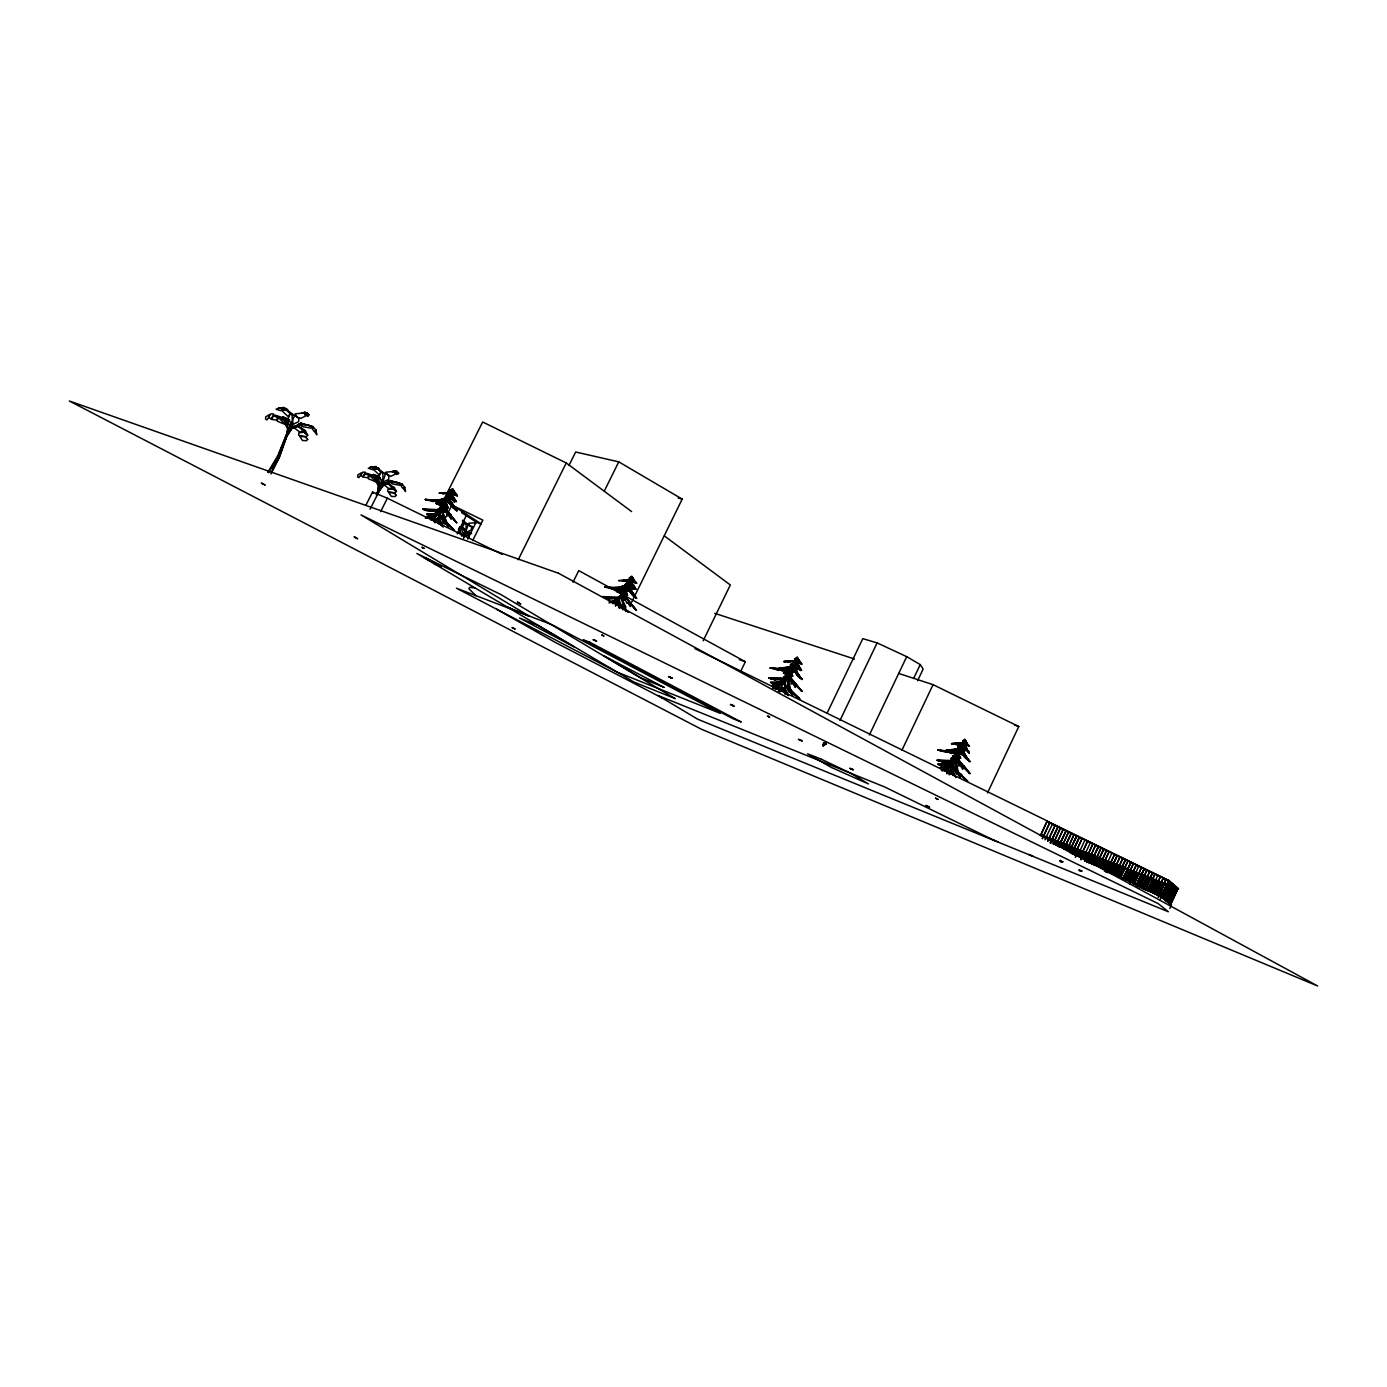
<?xml version="1.0" encoding="UTF-8"?>
<svg xmlns="http://www.w3.org/2000/svg" width="1387" height="1387" viewBox="0 0 1387 1387"><rect width="100%" height="100%" fill="white"/><g stroke="black" fill="none" stroke-linecap="round" stroke-linejoin="round"><path stroke-width="1.5" d="M778.263 691.263L780.864 689.322L781.332 691.211L781.349 689.634L779.702 689.547M444.117 501.383L444.135 500.464M823.635 745.322C824.346 740.831 821.988 746.899 826.045 744.108M795.392 685.126L795.306 687.415L792.514 682.941L791.786 684.051L788.735 675.452L801.963 691.419L795.392 685.126L788.735 675.452L801.963 691.419L794.318 682.196M781.817 687.657L781.904 685.455L785.163 682.681L785.025 689.183L783.932 687.519L782.667 690.05L781.817 687.657L772.906 688.073L785.163 682.681L778.298 683.514L779.927 683.548L775.888 684.935L778.662 684.953L772.906 688.073L781.904 685.455M448.001 502.025L456.912 510.832L448.417 500.776M824.017 743.328L823.289 745.686L824.745 744.542M449.579 493.893L449.648 492.662M634.362 582.627L631.38 576.403M629.178 588.123L630.253 589.683L627.513 584.1L627.427 588.452L623.231 588.539L626.144 587.169L623.63 587.256L626.612 585.435L624.063 585.713L627.513 584.1L626.144 587.169L623.231 588.539L627.167 590.845L628.068 589.51L629.005 591.035L627.513 584.673M952.141 763.266L950.511 766.144L953.008 763.006L943.975 764.601L949.627 763.561L947.477 764.064C961.434 760.96 941.184 767.306 937.924 764.254L942.588 766.075L946.315 765.641L946.003 766.526L947.962 764.566M292.449 424.647L292.865 419.377L294.842 415.233L298.899 418.458L298.69 421.683L292.449 424.647L287.785 433.992L292.033 427.265L297.841 425.306L298.17 426.711L305.677 430.993L299.193 426.693M958.746 761.307L960.029 762.781L956.163 757.493L957.689 761.654L954.013 760.7L955.972 758.81L953.649 759.226L955.678 757.493L956.371 760.44L953.84 761.238L959.7 764.081L956.354 758.048M448.816 498.488L449.128 500.932L449.475 499.476M823.67 743.657L823.739 742.669L823.289 745.686L825.386 743.467A7.698 2.133 -29 0 1 825.872 743.155A7.646 2.098 -29 0 1 825.508 743.501L823.289 745.686L823.791 743.033M959.232 748.234L958.209 750.003L954.204 751.529L945.934 750.384L960.307 748.287M794.474 664.338L794.682 662.119L790.313 664.512L792.012 664.321L790.954 665.691L794.474 664.338L797.612 669.73L794.682 662.119L797.976 666.141L797.005 665.171L798.218 667.494L796.623 665.864L797.612 669.73L792.41 665.049L789.81 666.904L792.254 666.575L789.688 668.603L792.15 668.482L792.879 665.101L795.947 670.857L792.948 665.725M621.237 595.942L621.151 596.965L619.434 596.445L623.231 594.069L619.434 596.445L624.479 595.058L625.641 590.29L623.595 591.382L625.242 590.914M798.062 660.905L798.704 662.102L797.144 657.698L796.866 661.443L794.058 662.084L796.467 658.912L794.716 659.068L797.144 657.698L794.058 662.084L796.589 663.523L797.248 662.24L797.802 663.437L797.109 658.201M960.359 761.948L956.527 757.597L962.023 764.289L962.734 769.369L960.064 764.948L959.215 766.005L956.527 757.597L969.929 773.617L963.913 765.607M823.757 743.38L823.289 745.686L824.918 743.969M620.18 593.393L620.318 592.353M618.845 607.818L619.608 601.611L612.534 602.339L614.164 602.374M799.415 663.506L799.553 662.397M451.035 503.62L451.226 502.111M947.356 765.884L940.091 767.67L947.702 768.329M962.89 751.546L964.052 753.158L960.636 747.246L961.78 752.205L958.954 752.95L960.567 750.939L958.174 751.095L960.307 748.859L957.966 749.24L960.168 747.194L960.567 750.939L957.949 751.719L962.266 754.944L962.509 753.28L963.566 754.875L960.792 747.905L950.771 750.991L945.934 750.384L954.325 750.211L959.804 748.096M615.481 606.223L615.776 604.108L619.608 601.611L612.499 603.588M825.178 742.704A7.698 6.554 6.1 0 1 824.953 743.155L823.289 745.686L823.566 744.108M952.696 765.728L952.193 768.987L955.227 766.109L954.499 760.631L952.193 764.168M953.823 759.643L954.065 758.152M519.345 603.224L520.766 604.021L517.368 602.253M444.915 510.607L446.042 508.769L446.857 510.173L447.412 506.775L446.025 503.446M823.514 744.888L824.814 743.519M628.12 587.256L628.328 586.007M278.041 417.21L277.313 421.249L285.566 424.578L283.607 417.955L275.094 415.094L270.916 418.822L268.939 417.591L269.529 414.505L265.68 416.88L265.61 419.273L267.05 419.897L270.933 413.794L273.672 413.985L271.349 419.342L276.29 420.105L278.041 417.21L285.237 420.556L286.294 426.242L288.167 428.67C282.029 454.242 291.998 421.059 284.664 419.724L285.237 420.556L273.794 415.701L278.041 417.21L285.566 424.578M966.878 745.495L967.086 744.438M785.666 677.549L785.857 676.579M825.802 742.964A7.594 3.294 -31.7 0 0 825.317 743.293L823.289 745.686L824.069 743.224M964.711 743.397L965.699 745.166L969.392 746.206L965.248 742.999L964.78 739.323L967.138 743.935L964.78 739.323L962.561 741.906L964.849 739.808L964.988 743.761L962.63 744.628L962.283 743.345L964.208 742.86L962.526 742.86L964.364 741.143L962.682 741.317L964.849 739.826L962.63 744.628L964.936 745.963L965.387 744.576L965.976 745.79L964.867 740.346L963.601 740.537M445.002 510.139L446.129 511.543L443.407 506.81L441.551 508.752L438.067 509.133L444.551 512.254L445.002 510.139L443.337 507.243M784.331 681.138L783.014 683.202L778.714 684.658L778.905 683.704L775.333 684.224L770.6 682.352L785.406 681.329M445.019 500.828L443.407 501.782L443.892 499.528M630.339 591.035L630.652 589.579M369.237 475.1L368.405 478.775L376.224 481.965L374.663 475.949L366.619 473.21L362.475 476.556L360.707 475.446L361.522 472.724L357.881 474.909L357.655 477.041L358.921 477.579L362.857 472.083L365.336 472.221L362.857 477.007L367.468 477.717L369.237 475.1L375.964 478.238L376.935 483.543L378.842 485.901C373.415 510.017 382.483 478.515 375.53 477.527L365.266 473.695L369.237 475.1L376.224 481.965M626.161 588.088L626.213 585.141L619.486 587.533M632.576 579.835L633.2 581.014L631.848 576.697L631.172 580.251L627.895 580.685L630.981 577.824L629.161 577.946L631.848 576.697L627.895 580.685L630.634 582.211L631.518 581.049L632.039 582.211L631.761 577.165M959.683 756.903L960.81 758.273L958.07 753.661L956.146 755.551L952.557 755.932L959.197 758.966L959.683 756.903L958.001 754.06M449.561 502.094L449.943 500.464L451.902 505.388L452.578 504.14L447.845 497.482M449.388 500.482L450.411 502.025L448.053 496.615L445.973 499.337L442.349 500.378L446.614 502.84L447.88 501.661L448.729 503.169L449.388 500.482L447.949 497.135M824.641 742.999L823.289 745.686L824.017 742.53M797.438 672.903L800.767 678.295L797.196 672.539L796.658 674.654L800.767 678.295L792.775 666.02L793.416 668.222L793.728 667.026M438.361 501.331L440.06 501.747L440.459 500.256M634.951 587.273L634.483 589.094L631.605 586.268L632.611 585.037L630.374 581.465L629.23 583.095L632.611 585.037L634.483 589.094L633.547 585.106L630.374 581.465L636.096 589.388L633.547 585.106M437.39 521.044L438.344 517.438L443.216 526.176M434.651 520.957L435.431 522.24L435.501 516.224L439.939 514.022L438.5 519.9L437.529 518.305L434.564 520.94M463.431 535.33L466.188 528.915L466.101 524.217L462.339 520.801M463.587 535.365L464.697 531.36L462.408 527.112L464.402 523.09L467.87 524.563L462.703 520.212M378.027 493.547L382.968 478.29L382.777 473.262L375.357 466.604L370.208 467.072L377.507 468.321L381.044 472.1L384.563 473.556L375.357 466.604L370.572 467.072L379.188 468.615L375.357 466.604L377.507 468.321L372.93 468.893L378.911 474.666L381.044 472.1L379.015 476.417L381.46 480.942L376.657 495.09M267.743 472.36L277.504 456.288L292.345 420.365L292.068 414.921L283.763 407.57L278.267 408.09M268.627 472.69L278.041 456.462L290.871 423.295L288.201 418.423L290.264 413.725L283.763 407.57L278.614 408.055L287.768 409.668L283.763 407.57L293.888 415.181L290.264 413.725L288.063 416.516L281.405 410.171L286.225 409.494L283.156 409.529M625 595.994L625.745 597.381L626.681 594.156L625.485 590.931M440.477 509.965L429.606 511.214L430.993 510.693L426.121 510.52L422.74 508.838L441.777 509.896L439.714 515.999L446.319 522.049L448.677 527.008L445.036 522.951L444.759 524.113L439.696 516.068L441.17 515.669L441.465 519.327L442.904 518.062L442.245 511.924M961.763 746.258L962.37 744.247L965.508 749.396L962.37 744.247L957.585 746.414L959.301 746.241L958.001 747.489L961.763 746.258L964.502 751.442L963.896 747.766L964.502 751.442L960.168 747.004M952.592 759.244L952.869 758.325M387.424 482.485L392.781 488.692L388.585 488.363L382.795 483.872L387.424 482.485L387.857 483.872L394.619 487.704L390.961 486.213L394.428 488.12L396.491 491.431L392.781 488.692L387.979 489.23L387.719 491.501L395.018 493.061L396.041 491.692L387.424 482.485L386.886 484.219L382.275 484.843C374.507 499.684 380.333 483.786 384.927 483.231M795.531 671.949L795.965 670.562M383.436 480.561L382.639 483.092L380.159 484.809M452.613 489.316L451.087 491.796L452.474 488.779L457.381 495.852L454.19 495.055L454.641 493.668M823.913 744.212L824.45 743.293L823.289 745.686M623.994 588.071L624.705 585.955M438.621 514.958L439.436 512.635M628.866 589.492L629.403 587.949L631.137 592.752L631.952 591.59L627.617 584.898L630.825 590.134L628.207 585.834M451.763 491.171L452.543 493.911L453.254 491.865M439.488 505.301L439.818 504.365M790.33 673.302L790.659 671.291M378.2 492.818L382.604 485.381L390.597 482.416L390.614 480.786L391.498 483.734L400.08 485.329L401.918 483.994L402.577 485.19L397.948 482.555L388.291 482.087L390.614 480.786L401.918 483.994L401.328 486.282L402.941 488.432L404.744 487.27L403.756 489.091L405.541 491.553L404.744 487.27L401.918 483.994L390.614 480.786C387.025 477.371 369.913 505.249 379.379 489.646M270.916 473.973L279.428 457.259L288.167 432.363L279.238 457.069L271.54 471.84M792.879 665.101L793.399 669.765L789.879 670.181L792.15 668.482L789.376 669.193L793.52 672.331L794.075 670.823L795.08 672.4L794.82 669.262M452.942 492.264L453.549 493.443L452.422 489.23L447.325 493.131L450.498 492.576L442.765 493.737L450.498 492.576L444.031 492.957L450.515 494.413L451.625 493.356L452.11 494.5L452.266 489.68M625.745 587.186L622.243 588.972L623.04 586.857M293.541 423.243L292.553 425.861C286.017 427.803 284.439 446.042 289.918 427.473L287.768 421.093L289.606 419.706M437.46 522.171L437.997 519.657M791.075 668.863L791.509 666.107M790.607 678.989L791.838 680.445L788.336 675.348L789.22 679.179L785.441 678.191L787.851 676.509L785.423 676.873L788.336 675.348L787.885 677.966L785.181 678.676L791.093 681.554L788.457 675.85M376.761 495.211L378.755 489.351L376.362 494.986M618.741 603.276L620.249 602.981L620.284 606.5L621.879 605.321L622.676 603.31L621.688 599.392M279.134 454.901L288.288 432.484M963.115 754.008L963.67 752.673M789.879 676.752L790.573 678.104L791.838 675.053L790.833 671.915M632.715 577.946L636.668 583.233L633.304 582.349L633.859 581.032M436.732 515.825L437.807 513.433M794.058 670.424L794.734 668.933L796.259 673.631L797.196 672.539M631.258 579.853L631.588 581.188L632.489 579.246M441.586 507.798L444.811 505.614L442.869 506.168M445.539 504.018L446.111 502.77L448.382 508.162L447.412 506.775M1136.993 884.819L1144.223 869.198M1137.219 886.518L1142.645 874.781L1137.635 886.744M1138.276 884.715L1142.593 875.353M1137.808 886.813L1142.42 875.266M1146.824 870.429L1139.871 886.172M1139.351 887.368L1146.668 870.395M1139.577 887.524L1144.778 876.272M1139.75 887.593L1144.362 876.047M1141.293 888.165L1146.494 876.879M1141.518 888.304L1146.72 877.035M1141.692 888.373L1149.788 871.868M1142.403 887.455L1149.528 871.747M1143.061 888.876L1148.263 877.59L1143.651 889.171M1143.235 888.946L1148.453 877.659M1145.09 888.772L1152.233 873.064M1145.003 889.656L1152.476 873.186L1145.263 888.824M1145.194 889.726L1150.412 878.422M1145.419 889.882L1150.638 878.578M1145.61 889.951L1150.222 878.352M1147.153 890.523L1152.788 879.427M1147.378 890.662L1154.92 874.382M1147.569 890.731L1154.747 874.347M1148.939 891.234L1154.157 879.913L1149.528 891.529M1149.112 891.304L1154.348 879.982M1150.655 891.46L1157.625 875.7M1156.325 880.762L1151.487 892.326M1151.314 892.24L1156.533 880.901M1153.048 892.881L1160.312 877.017M1154.851 893.609L1160.312 881.751L1156.047 894.095M1155.024 893.679L1160.278 882.323M1155.631 893.939L1163.26 878.474M1155.891 894.06L1163.017 878.335M1156.827 894.407L1162.081 883.034L1157.417 894.702M1157.018 894.476L1162.254 883.103M1157.226 894.632L1162.479 883.259M1158.578 895.378L1165.704 879.67M1158.128 897.181L1165.964 879.791L1158.752 895.413M1159.22 895.43L1164.473 884.039M1158.526 897.406L1164.057 883.814M1160.798 896.002L1166.658 884.906M1160.728 896.609L1168.877 880.485L1178.586 888.859L1177.234 888.634L1170.229 904.012M1160.902 896.834L1063.846 849.052L1071.128 833.448M1161.214 896.227L1165.583 886.726M1040.701 835.338L1046.821 821.572L1168.634 880.468L1047.202 821.087M1159.775 900.267L1168.877 880.485M1162.618 897.58L1169.206 881.473M1169.692 882.149L1163.069 898.169L1164.282 898.949M1163.121 898.221L1170.351 882.461M1163.676 898.672L1170.836 882.895M1164.785 899.574L1171.928 883.831M1165.34 900.024L1172.483 884.299L1171.339 883.554M1165.721 900.683L1173.783 884.715L1165.721 900.683L1162.393 897.961L1169.744 881.941L1168.6 881.213M1173.073 884.802L1165.878 900.458L1160.85 896.366L1162.063 897.129M1174.633 886.154L1167.525 901.793L1174.043 885.877M1175.17 886.622L1168.062 902.243L1169.206 902.954L1176.245 887.541M1168.617 902.677L1175.708 887.073L1174.581 886.345M1176.297 887.576L1169.744 903.388M1170.784 904.237L1177.84 888.911M1170.611 904.653L1177.996 888.599L1168.287 880.225M1071.215 852.97L1161.318 896.886L1171.2 904.931L1161.439 896.626M1169.83 908.45L1171.478 904.896L1161.318 896.886M1099.093 866.84L1106.618 850.768M1099.51 867.066L1102.682 859.593M1099.683 867.135L1102.509 859.524M1100.966 867.586L1104.537 860.321M1101.365 867.811L1104.763 860.477M1101.538 867.881L1109.063 851.965M1102.821 868.331L1106.41 861.05M1106.635 861.206L1103.22 868.557L1106.237 860.98M1111.767 853.282L1104.763 869.025M1105.092 869.302L1108.317 861.24M1104.416 871.209L1108.092 861.726M1105.872 871.729L1110.137 862.541M1106.098 871.886L1109.964 862.471M1106.289 871.955L1114.454 854.6L1107.467 870.342M1107.745 872.492L1112.027 863.269M1107.97 872.631L1112.253 863.425M1109.011 870.863L1111.837 863.199M1110.016 871.625L1117.159 855.918M1110.71 871.539L1114.125 864.17M1110.033 873.463L1113.726 863.945M1111.507 873.983L1115.789 864.76M1112.599 872.302L1115.616 864.69M1112.495 873.116L1120.089 856.733L1112.703 872.943M1113.397 874.746L1117.679 865.505M1117.905 865.661L1113.622 874.902L1117.506 865.436M1115.408 874.261L1122.551 858.553M1116.136 873.654L1119.569 866.251M1115.512 875.648L1119.794 866.407M1115.685 875.717L1119.396 866.182M1117.176 876.255L1121.459 866.996M1117.402 876.411L1125.498 859.992L1117.853 875.457M1117.575 876.48L1125.256 859.871M1119.066 877.017L1123.366 867.759M1119.292 877.173L1123.193 867.69M1119.482 877.243L1123.765 867.967M1127.943 861.188L1120.557 876.775L1127.787 861.171M1120.8 877.711L1125.1 868.435M1122.69 878.474L1127.579 869.476M1122.881 878.543L1130.908 862.645L1123.262 878.11M1123.279 878.769L1130.648 862.523M1124.614 879.237L1128.914 869.944L1125.186 879.531M1124.788 879.306L1129.087 870.013M1133.352 863.841L1126.365 879.583M1126.209 879.549L1133.179 863.806M1126.521 880.017L1130.838 870.707L1127.111 880.294M1126.695 880.086L1131.012 870.776M1128.446 880.78L1132.746 871.452L1129.018 881.074M1128.845 881.005L1136.04 865.159M1129.677 883.484L1134.861 872.284M1129.902 883.64L1134.67 872.215M1130.076 883.71L1135.259 872.51M1138.571 866.442L1131.601 882.184M1132.468 882.392L1136.785 873.047L1132.867 882.617M1132.694 882.548L1136.612 872.978M1133.352 884.958L1141.276 867.759M1133.526 885.045L1141.518 867.881M1134.809 883.38L1138.536 873.741M1140.651 874.573L1135.866 886.033M1136.629 884.958L1144.379 868.591L1136.785 884.993M1060.882 847.318L1063.118 844.024M1061.055 847.388L1062.719 843.816M1068.423 832.131L1061.402 847.856L1068.579 832.148M1062.65 848.029L1064.731 844.666M1062.823 848.098L1064.488 844.51L1063.049 848.255M1063.725 849.312L1071.51 832.963L1063.881 849.347M1064.835 848.948L1066.499 845.376M1065.008 849.017L1066.1 845.151M1066.222 849.451L1068.458 846.139L1066.62 849.659M1066.378 849.503L1068.059 845.914M1073.971 834.801L1066.95 850.526M1066.811 850.508L1073.833 834.783M1068.007 850.162L1069.672 846.555L1068.579 850.439M1068.406 850.37L1069.845 846.625M1069.516 851.826L1076.676 836.118M1070.365 851.15L1071.475 847.266M1071.579 851.583L1073.833 848.255L1071.145 853.594M1071.752 851.635L1073.434 848.046M1072.203 853.144L1079.381 837.436M1072.55 854.097L1075.289 848.22L1072.949 854.305M1073.122 854.375L1075.064 848.688M1074.353 854.808L1082.068 838.754M1074.752 855.033L1081.929 838.736M1074.908 855.103L1076.867 849.399M1075.306 857.339L1079.069 850.335M1076.312 855.588L1078.843 850.179M1077.612 855.779L1084.877 840.175M1077.959 856.247L1081.045 851.115L1078.358 856.472M1078.132 856.316L1080.646 850.89M1079.762 856.975L1082.467 851.601M1080.178 857.183L1087.321 841.372M1080.334 857.253L1087.581 841.493M1080.906 859.576L1084.287 852.329M1084.513 852.485L1081.149 859.732L1084.114 852.259M1083.004 858.432L1090.269 842.828M1083.576 858.484L1086.108 853.04L1083.975 858.709M1083.802 858.64L1085.934 852.97M1087.928 853.768L1084.547 861.032L1088.327 853.993M1084.963 861.24L1092.869 844.042M1085.865 859.784L1092.713 844.007M1087.061 859.871L1090.165 854.704L1086.784 861.986M1086.61 861.916L1089.766 854.496M1088.188 861.223L1095.695 845.099M1088.414 861.067L1095.418 845.342M1088.032 862.419L1091.638 854.669L1088.448 862.645M1088.622 862.714L1091.43 855.138M1089.87 863.147L1093.424 855.935M1090.269 863.373L1098.521 846.798L1090.858 862.263M1090.442 863.442L1098.261 846.677M1091.708 863.893L1095.106 856.594L1092.28 864.17M1091.881 863.962L1095.279 856.663M1092.106 864.101L1095.505 856.819M1093.545 864.621L1101.226 848.116M1093.719 864.69L1097.117 857.391L1093.962 864.847M1095.401 865.367L1099.371 858.345M1095.574 865.436L1098.972 858.12M1095.799 865.575L1103.671 849.312L1096.267 864.899M1096.51 865.02L1103.671 849.312M1097.256 866.095L1101.226 859.073L1097.654 866.32M1097.429 866.164L1100.827 858.848M1040.406 835.615L1047.272 820.948L694.939 648.631M1042.244 838.494L1049.664 822.907L1042.487 838.615M1044.948 839.811L1052.369 824.225M1047.636 841.129L1055.074 825.56L1047.896 841.25M1050.34 842.464L1058.021 826.999L1050.479 843.192M1050.306 843.123L1057.778 826.877M1050.705 843.348L1051.97 839.568M1053.045 843.781L1060.466 828.195M1053.305 843.903L1060.327 828.178M1055.646 841.025L1053.981 844.579L1056.044 841.233M1055.75 845.099L1063.17 829.513M1057.345 845.914L1059.235 841.874L1057.744 846.139M1057.501 845.983L1059.581 842.637M1059.356 844.475L1066.118 830.952L1058.853 846.573M1058.697 846.538L1065.875 830.83M1059.113 846.625L1060.951 843.105L1059.668 846.902M1059.512 846.833L1061.176 843.261M987.509 792.913L1018.769 726.511L933.07 684.675L898.707 673.441M927.001 806.194L925.961 805.396L929.585 807.321L928.423 806.87M926.013 805.656L929.134 806.835M913.773 678.156L920.24 664.598L906.717 656.658L877.104 642.892L862.801 638.644L827.259 712.814M917.605 680.705L923.17 669.019L920.24 664.598M901.914 750.246L933.07 684.675M839.985 720.46L877.104 642.892M849.694 768.155L853.369 769.906L850.179 768.658M852.19 769.248L850.786 768.571M869.372 734.954L906.717 656.658M800.992 740.242L798.409 739.306L802.067 740.831M799.727 739.86L802.067 741.109M463.657 537.497L468.355 524.39L471.597 527.008L471.372 529.817L466.049 532.539L463.795 537.567M740.727 671.308L745.356 661.738L578.76 570.612L573.022 582.211M730.585 704.648L732.943 705.411L730.464 704.353M732.44 705.619L734.174 706.33M671.897 678.278L670.008 677.203L672.383 678.226M703.174 640.794L730.325 584.967L664.39 535.954M670.008 677.203L668.586 676.613L669.54 676.943M669.28 677.029L670.302 677.116M671.689 677.81L670.649 677.723M596.479 641.141L593.047 639.615L595.422 640.43M617.856 602.339L618.931 600.138M631.726 602.062L682.196 499.095L618.758 461.854L575.657 452.006L569.017 465.373M519.275 603.38L517.438 602.097L518.547 603.016M604.368 490.963L618.758 461.854M518.235 559.741L566.243 462.963L482.676 421.995L436.211 514.802M529.349 616.157L507.954 607.437L529.418 616.261L361.019 514.941L1158.214 903.63L1168.322 911.744L697.592 719.159L658.027 695.494L884.49 786.88L995.381 840.99M438.881 516.051L440.13 512.288L431.79 514.248L440.13 512.288L434.842 514.906L426.676 514.352L431.565 516.293L432.397 514.733M467.696 539.04L476.174 522.049L461.94 512.843M472.672 540.583L482.849 520.16L451.902 505.024L441.551 525.725M957.932 755.343L958.868 753.47L960.22 758.394L958.573 754.043M434.148 563.729L440.823 566.607L425.549 557.73M457.173 533.856L466.795 514.594L461.819 512.41M380.61 511.664L387.372 498.228L502.215 554.401M365.821 505.405L372.548 492.056L387.372 498.228M370.069 509.22L377.784 493.893M788.908 668.846L789.896 666.87M783.69 684.034L785.285 683.774L785.042 687.172L786.776 686.062L787.747 684.155L786.637 678.451L784.678 682.179M786.654 676.11L789.688 675.157L790.555 676.423L791.509 674.585L790.122 671.88M795.167 659.935L797.126 657.213L801.825 664.165L798.305 663.194L798.964 661.928M626.3 585.037L627.115 583.546L625.45 583.736L629.386 581.136M790.781 668.014L787.018 669.678L788.111 667.719M957.151 758.637L957.793 759.955L959.388 757.077M272.233 467.696L274.279 464.056M797.612 660.143L796.554 662.015L797.265 661.408L798.305 663.194M463.587 537.792L465.234 534.897L469.465 534.255L469.812 532.504L465.356 533.77L469.291 536.838M463.674 538L464.974 534.394L469.812 532.504L470.332 533.891M961.659 752.482L962.474 751.06L963.792 755.655L964.867 754.615L960.584 748.182M631.969 576.732L629.282 578.708M615.828 603.12L617.18 600.883M796.277 660.697L797.404 658.86M792.601 666.176L778.61 668.465L783.655 669.626L784.453 668.326M624.896 591.451L626.213 590.879L627.6 595.526L626.681 594.156M965.699 745.166L966.479 743.969M617.995 603.38L619.694 599.825L614.268 600.952L617.648 600.276M455.213 499.667L454.156 501.192L451.538 498.505L452.665 497.326L450.879 493.963L449.319 495.402L452.665 497.326L454.156 501.192L453.792 497.482L450.879 493.963L456.41 501.799L453.792 497.482M796.017 659.397L797.213 657.715L797.924 658.686M950.927 771.172L947.754 771.709L949.367 771.865L949.748 774.431M956.198 750.766L957.498 748.928M437.425 521.096L438.379 519.778L439.072 524.113M964.988 740.935L963.705 742.686L963.48 741.421M950.893 761.914L951.829 760.665M954.204 751.529L955.574 749.708M780.864 683.93L782.476 681.815M776.651 685.854L777.483 684.814L772.108 685.473L776.512 685.906L777.483 684.814M452.543 493.911L453.098 493.217L454.19 495.055M624.878 597.832L626.057 599.253L622.919 594.329L621.809 596.635L619.295 596.809L622.919 594.329L623.162 597.866L618.949 597.277L624.913 600.172L622.954 594.798M778.714 684.658L780.396 682.56M950.823 751.459L951.811 750.263M790.157 672.4L791.613 671.897L792.705 676.388L791.838 675.053M462.339 525.482L464.402 523.09M775.333 684.224L776.529 682.855M285.601 422.289L286.728 420.972L284.092 419.81L287.196 419.065L288.565 421.111L284.092 419.81L287.56 419.221M945.414 766.994L944.53 768.017L945.414 766.994L940.091 767.67L945.345 765.919M950.442 767.93L953.112 764.878L953.615 771.692L952.47 770.01L951.569 772.715L950.442 767.93L943.732 770.253M625.762 593.393L626.716 594.676L624.896 590.498L616.868 591.555L624.341 595.006L625.762 593.393L624.653 590.827M443.736 505.215L442.002 507.139L444.256 506.827M946.836 773.755L948.881 771.536L946.662 773.062M375.617 479.417L376.727 478.238L374.282 477.145L377.281 476.521L381.061 479.521M782.788 679.647L783.898 678.468M950.164 763.89L948.292 765.867L950.563 765.208M947.044 761.81L948.136 760.665M631.588 581.188L632.229 580.529L633.304 582.349M956.77 743.883L955.99 744.68L958.66 744.888L962.994 743.172L951.551 743.675L962.994 743.172L951.551 743.675L958.278 743.311M458.386 529.435L459.496 528.36M956.475 755.759L958.868 753.47L954.672 755.43M952.21 761.602L953.181 760.665M782.823 688.992L783.915 689.079M942.588 766.075L943.958 764.792M622.954 592.578L620.977 594.382L623.231 594.069M788.908 661.686L788.024 662.431L795.271 661.044L783.88 661.582L795.271 661.044L783.88 661.582L790.469 661.148M430.005 515.669L431.218 514.664M449.44 497.274L450.584 496.303L449.977 493.685L446.51 496.511L448.122 496.286L447.585 497.916L449.44 497.274L454.555 502.111L449.977 493.685L453.566 497.846L452.613 496.893L454.555 502.111L450.584 496.303M617.094 598.508L618.394 597.416M778.905 679.509L780.153 678.451M379.917 477.353L378.304 478.723L380.35 484.722L377.801 492.35M785.337 675.746L783.88 676.977L786.845 677.914L786.949 676.353L783.88 676.977L786.724 675.556M463.258 534.862L466.084 530.718L461.542 526.765M950.65 771.137L951.811 771.241M444.898 506.376L444.291 503.932L446.111 502.77L445.487 507.798L444.135 508.301M825.092 743.692L825.404 743.432A7.646 3.329 -31.7 0 0 825.889 743.033M784.175 679.353L785.285 678.486M785.892 675.157L786.984 674.307M782.06 669.262L783.239 668.361M628.328 580.061L622.451 581.326L628.346 580.546M445.851 505.7L446.718 506.931L445.4 503.013L436.021 503.394L443.944 507.07L445.851 505.7L445.071 503.29M608.928 602.894L619.694 599.825L610.107 602.01M613.158 598.352L614.58 597.364M437.286 510.832L438.76 509.844M428.687 515.149L429.606 514.542M954.412 756.262L953.198 757.059L955.47 756.747L950.719 758.637L955.279 760.111L954.932 758.013M618.533 598.23L619.781 597.433M447.88 497.742L442.904 500.17L439.28 500.291M949.28 751.113L950.598 750.28M465.928 535.659L469.517 533.197M780.69 668.95L781.609 668.395M773.825 683.635L775.298 682.751M787.105 673.406L788.891 672.348L786.134 672.504L790.278 671.516L792.566 675.902L791.509 674.585M433.316 510.676L434.911 509.775M780.413 689.46L781.228 689.01L781.245 691.055M304.221 412.962L295.24 413.811L296.714 417.14L300.996 418.319L305.435 416.048L304.221 412.962L307.099 413.014L301.881 413.083L307.099 413.014L304.29 412.112L307.723 413.395L309.18 415.112L306.475 412.615L308.191 415.84L307.238 416.239L304.221 412.962L308.191 415.84M956.111 749.396L957.932 748.425M438.777 510.607L440.164 509.879M394.133 471.424L385.707 472.187L388.88 476.365L388.655 479.365L382.933 482.208C371.317 507.087 385.569 477.596 385.274 473.487L390.839 476.261L395.174 474.25L394.133 471.424L396.942 471.545L392.001 471.563L396.942 471.545L394.341 470.73L397.549 471.944L398.797 473.452L396.318 471.164L397.74 474.059L396.838 474.423L394.133 471.424L397.74 474.059M471.615 533.388L465.72 535.503M941.114 765.503L942.709 764.688M947.945 750.818L948.951 750.315M953.51 750.003L955.331 749.084M825.005 744.351L826.097 744.316M436.437 510.953L435.293 511.526C457.953 506.966 423.174 512.427 422.74 508.838L429.537 511.092L431.964 509.722L430.906 510.867L441.777 510.139M626.595 580.512L623.318 580.355L629.941 580.043M788.353 667.268L790.261 666.332M955.47 754.823L953.562 755.759L956.146 755.551L952.557 755.932L957.55 756.765L958.07 753.661L954.273 754.805L957.81 754.476M772.542 683.132L773.634 682.612M947.2 751.373L945.587 752.135L950.632 752.604L950.303 753.436L958.469 752.794L937.803 750.072L945.57 752.083L947.737 750.922L958.469 752.794L937.803 750.072L950.008 751.165M434.408 521.183L436.298 520.316L431.357 520.212M785.874 667.927L787.764 667.043M789.567 666.818L791.179 666.072M623.006 586.268L624.982 585.366M948.101 771.519L949.003 771.103M445.019 497.656L447.412 497.448L442.349 499.251L445.608 497.933M778.974 690.085L781.037 689.166M620.648 586.996L622.607 586.129M624.202 585.817L625.866 585.089L618.931 587.603L626.629 584.915M441.326 499.58L443.372 498.748M446.441 497.638L439.644 500.222L447.394 497.292M939.849 765L941.027 764.532M433.403 515.236L426.867 516.814L431.357 517.282M620.058 597.502L614.51 598.889L621.029 597.728M779.061 669.054L777.257 669.73L782.459 670.268L781.991 671.031L790.59 670.597L770.028 667.945L777.864 669.973L779.927 668.759L790.59 670.597L784.106 670.736L784.921 670.389L778.384 669.28L779.927 668.759L770.028 667.945L782.008 668.933M955.626 755.464L957.099 754.927M777.24 683.652L772.108 685.473L778.714 683.912L783.43 684.346L776.477 683.392L778.714 683.912M950.182 774.327L949.003 774.744L950.667 771.345L955.574 776.477M444.204 503.932L445.816 503.446M440.06 501.747L443.112 500.828L443.407 501.782M781.054 679.318L779.65 679.751L786.932 678.763L776.633 679.769L777.292 678.434L786.845 678.486L768.693 677.844L775.853 679.179L774.241 679.561L785.527 678.555M955.47 756.747L950.719 758.637L957.203 756.799L957.793 759.955M613.314 587.88L611.338 588.469L616.678 589.076L616.071 589.77L625.104 589.544L604.663 586.944L612.534 589.007L614.528 587.759L625.104 589.544L618.931 589.822L613.158 588.348L614.528 587.759L604.663 586.944L616.417 587.811M615.793 598.386L608.962 598.647L610.453 598.196L602.773 596.618L621.376 597.45L626.3 611.112M621.965 593.48L623.959 592.942M781.904 681.468L775.316 682.889L770.6 682.352C773.946 685.525 793.312 678.624 779.667 681.936L782.996 681.242M956.579 754.441L958.296 754.008M946.558 771.519L948.985 770.912M954.672 758.36L956.198 757.978M431.773 515.635L426.867 516.814L432.345 516.207M783.655 669.626L787.018 669.678M948.743 761.394L947.2 761.758L954.845 760.96L944.842 762.087L945.31 760.665L954.724 760.665L937.023 760.232L943.628 761.29L941.912 761.636L953.424 760.717M948.812 763.821L950.754 763.353M433.455 500.204L431.288 500.69L436.766 501.366L436.003 501.99L445.504 501.99L425.22 499.476L433.143 501.557L435.033 500.256L445.504 501.99L439.644 502.423L433.836 500.932L435.033 500.256L425.22 499.476L436.714 500.222M954.447 759.989L956.302 759.556M945.951 764.254L947.91 763.821M950.147 763.561L951.811 763.197M433.021 511.075L437.477 510.104M434.408 520.871L435.535 520.628L433.888 521.235L435.137 522.899M778.194 682.161L776.339 682.56L780.188 681.815M958.677 750.246L960.584 749.83M429.606 511.214L434.114 510.26M782.303 681.416L784.002 681.052M787.747 676.18L789.758 674.845L790.573 678.104M426.121 510.52L429.19 509.896M616.574 600.502L609.344 601.455M427.317 517.854L435.501 516.224M616.851 600.398L618.602 600.068M791.11 665.985L792.757 665.656M612.967 601.264L615.03 600.848M786.048 677.549L788.024 677.185M612.378 598.508L617.042 597.641M621.411 597.693L610.835 598.577L611.684 597.329L609.5 598.82L602.773 596.618L611.494 597.884L621.376 597.45M954.169 758.793L956.215 758.412M437.321 512.878L439.09 512.549M608.962 598.647L613.678 597.797M788.856 672.227L785.094 673.284L790.278 671.516L789.099 674.307L783.499 673.18L788.18 675.781L787.435 673.961M433.611 513.814L435.709 513.433M790.347 667.823L792.358 667.459M436.038 513.155L438.188 512.791M605.668 598.057L608.893 597.502M963.011 742.184L964.398 741.941M621.029 594.988L622.746 594.711M958.521 748.72L960.602 748.373M625.554 584.881L627.288 584.603M795.774 658.357L796.97 658.166M777.639 679.439L782.511 678.676M620.058 596.271L622.139 595.942M786.03 676.492L788.197 676.145M774.241 679.561L779.147 678.815M624.445 586.562L626.56 586.25M771.155 679.075L774.483 678.59M955.938 754.233L957.758 753.973M794.942 659.883L796.398 659.675M790.451 666.436L792.653 666.141M954.516 755.291L956.718 754.979M630.339 577.287L631.605 577.131M441.291 507.365L443.094 507.139M945.327 761.515L950.39 760.839M620.318 595.335L622.572 595.04M445.886 497.292L447.706 497.049M941.912 761.636L947.009 760.978M787.989 672.001L789.862 671.776M439.904 508.44L442.106 508.179M939.034 761.238L942.484 760.822M786.204 672.886L788.475 672.626M955.106 754.528L957.481 754.233M444.377 498.783L446.597 498.522M963.133 740.935L964.658 740.762M624.809 585.297L627.097 585.037M425.046 509.983L427.855 509.688M450.792 489.767L452.093 489.628M622.434 590.914L624.375 590.706M787.07 672.244L789.48 672.001M440.477 507.659L442.834 507.417M620.301 591.625L622.642 591.399M604.749 597.606L607.627 597.329M795.236 658.704L796.814 658.565M449.457 491.05L451.052 490.911M621.428 591.122L623.907 590.897M445.574 492.61L439.246 493.183L444.638 492.628L439.246 493.183L443.857 493.078M442.765 503.325L444.759 503.152M770.374 678.694L773.287 678.434M440.234 503.862L442.644 503.654M441.655 503.481L444.204 503.29M424.127 509.532L426.052 509.393M625.086 580.113L618.602 580.616L623.439 580.616M938.392 760.926L941.357 760.7M629.75 577.616L631.38 577.512M603.969 597.208L605.911 597.069M944.183 770.687L950.58 770.253M769.716 678.364L771.675 678.226M937.855 760.648L939.831 760.527M450.134 490.062L451.815 489.975M430.854 519.692L437.356 520.402M427.213 518.253L434.963 518.218M775.506 688.056L781.141 688.108M775.281 689.408L781.176 688.784L775.922 688.524M949.037 770.27L941.27 770.062L943.559 770.565M372.219 475.689L375.218 476.712L373.432 474.493L378.46 476.278M288.323 419.741L284.872 418.423L288.08 418.562M461.854 535.937L458.993 528.083L460.207 533.666L462.131 535.954M474.805 522.656L476.209 522.778L468.806 523.194L469.76 525.898L473.435 526.887M1047.081 821.329L1168.513 880.728M475.134 588.001L469.638 587.29L468.91 588.764L476.053 595.751M1063.031 829.495L1055.975 845.429L1057.241 841.649M1100.81 847.977L1093.962 863.737M1106.202 850.612L1099.371 866.372M1108.907 851.93L1101.659 867.551M1122.811 858.674L1115.564 874.295M1136.3 865.28L1129.07 880.901M1144.084 868.817L1136.751 884.698M1160.139 876.983L1153.273 893.037L1158.301 881.543M436.68 515.392L430.768 514.508L431.756 514.872M678.139 498.106L682.196 499.095M284.872 418.423L287.196 419.065L282.948 416.811L285.081 419.325L283.468 418.25M714.704 613.331L854.427 658.981M1014.66 725.124L1018.769 726.511M611.546 602.53L610.679 602.218L613.383 602.391M739.271 659.588L745.356 661.738M375.253 476.001L380.246 477.943M1041.152 834.801L1166.328 884.126M1043.353 835.893L1166.623 884.594M1174.737 887.507L1178.222 889.102M1168.097 885.409L1043.804 836.413M459.912 527.008L464.749 528.932L462.929 527.788L461.472 529.123L463.466 534.793M459.548 527.84L461.299 528.586L460.12 526.8M476.174 522.049L481.376 524.321M602.721 635.315C598.768 633.634 606.899 637.327 602.946 635.645M377.281 476.521L373.432 474.493M1168.704 881.04L1177.771 889.102M1170.247 882.617L1171.443 883.398L1164.837 899.383M1171.928 884.074L1173.679 884.975M1172.951 884.958L1174.148 885.738L1166.987 901.359L1168.114 902.07M1175.639 887.264L1176.765 887.992L1169.692 903.561L1170.819 904.272M1176.228 887.767L1177.355 888.495M1177.996 888.599L1168.166 880.468L1178.361 889.362M424.197 557.817L433.992 562.706L427.491 559.776M434.2 563.625L440.823 566.607M1164.733 899.522L1165.93 900.284M1165.826 900.423L1167.022 901.186M287.196 419.065L282.948 416.811M595.248 640.603L596.583 641.054M507.989 607.35L514.646 610.488M662.414 698.112L555.58 642.58L496.633 609.205M732.856 705.584L734.052 706.018M768.606 716.472C772.767 718.709 764.428 714.461 768.606 716.68M996.854 841.354L998.363 842.169M994.254 840.297L995.762 841.111M1031.512 855.519L1033.038 856.334L1028.79 854.427M1043.752 836.118L1041.602 834.645L1041.134 835.633L1043.423 836.881M278.371 456.774L277.504 456.288L279.428 457.259M453.566 506.082L481.306 523.905M629.473 591.313L636.581 598.404L630.01 590.238L630.461 592.024M566.243 462.963L631.622 511.578M793.728 670.233L802.085 679.474L793.624 668.742M961.989 753.332L970.016 761.688L961.486 750.922M634.344 581.43L636.668 583.233L632.663 580.095L631.865 576.229L633.287 579.038L632.42 577.373M960.255 775.142L967.762 781.245L952.644 766.82L956.458 774.223L957.134 773.27L960.359 777.119L958.937 772.611M792.636 693.101L799.762 699.031L784.765 684.641L788.978 692.269L789.532 691.246L792.896 695.164L791.162 690.501L784.765 684.641L799.762 699.031L791.162 690.501M460.484 526.973L463.709 529.661M448.088 524.789L454.451 530.337L439.696 516.068L454.451 530.337L446.319 522.049M626.837 610.852L619.278 603.622L622.988 609.881M966.67 757.181L960.879 748.113L968.126 760.215L964.156 756.661L964.867 754.615L968.126 760.215L961.451 749.032M962.959 767.15L969.929 773.617L962.023 764.289M630.218 604.247L636.425 610.349L623.352 594.451L626.768 603.241L627.375 602.079L630.287 606.604L629.022 601.247L623.352 594.451L636.425 610.349L629.022 601.247M628.588 612.343L619.278 603.622L628.068 611.944M450.983 516.9L456.704 522.743L443.857 506.966L447.654 515.929L448.14 514.698L451.174 519.293L450.931 514.837L451.364 515.825L443.857 506.966L456.704 522.743L449.631 513.797M967.12 748.477L963.48 744.628L963.115 746.639L966.566 748.599L969.149 753.002L965.768 749.934L966.566 748.599L963.48 744.628L969.149 753.002L968.559 750.662M449.561 503.602L448.833 500.932L456.912 510.832L452.491 507.295L449.856 502.718M955.695 776.755L950.667 771.345L953.146 775.61M799.12 666.228L795.722 662.466L794.959 664.304L798.392 666.245L800.611 670.476L799.12 666.228L800.611 670.476L797.473 667.528L798.392 666.245L795.722 662.466L801.634 670.476L800.559 668.413M785.285 694.471L782.753 689.166L788.527 695.546M450.515 501.487L456.756 510.208L452.578 504.14L452.353 506.428L456.756 510.208L448.07 497.378L451.035 502.493L448.677 498.314M782.753 689.166L787.105 694.037M299.072 426.693L307.411 435.379L306.406 436.905L298.656 435.293L298.881 432.831L303.961 432.207L307.862 435.102L305.539 431.461L301.881 429.467L303.961 432.207L299.471 431.86L293.004 426.884L297.841 425.306L297.043 427.04L292.12 427.872M438.24 523.592L437.599 520.558L442.834 526.679M630.53 582.505L633.339 586.718L630.166 582.453M948.396 772.056L949.627 773.565M627.617 584.898L635.801 597.502L631.553 593.775L628.779 588.695M960.879 773.981L961.937 775.368L952.644 766.82L957.394 771.709L956.857 770.947M437.599 520.558L440.823 524.893M627.496 586.753L628.172 587.689M964.849 739.826L966.635 744.334L965.959 743.137M956.822 759.313L959.215 762.694M963.688 752.413L964.502 753.54M957.359 760.735L959.7 764.081M956.874 761.706L958.4 763.925M632.073 591.902L635.801 597.502L631.952 591.59L632.056 594.832L636.581 598.404L629.854 590.706L630.912 593.567M962.769 751.147L965.179 754.788M965.3 740.433L966.011 741.525M966.08 756.591L967.71 759.07M788.718 677.029L790.85 680.271M442.904 518.062L447.966 525.794L442.384 511.526L447.966 525.794L443.528 515.981M621.879 605.321L625.866 611.459M795.739 670.181L796.45 671.273M965.941 741.837L966.635 742.929M786.776 686.062L791.682 693.708L786.637 678.451L789.862 684.398L789.099 683.34L791.682 693.708L787.747 684.155M966.496 757.354L968.854 760.787M789.03 678.33L791.093 681.554M798.427 674.515L799.987 676.96M965.057 739.912L965.647 740.831M954.083 767.93L958.92 775.541L954.499 760.631L957.723 766.56L956.909 765.468L958.92 775.541L955.227 766.109M967.953 759.747L967.068 758.36L968.091 760.197M798.912 675.296L800.23 677.393M793.052 665.951L798.773 674.984M799.571 676.353L800.438 677.74M634.466 595.491L635.333 596.878M455.248 508.127L456.132 509.514M788.197 679.127L789.532 681.277M633.72 594.382L635.038 596.479M454.433 506.983L455.716 509.064M631.085 590.359L634.674 595.994M629.577 587.967L631.726 591.503M800.039 677.255L800.819 678.52M623.023 595.873L624.896 598.993M797.664 658.322L798.635 660.056L797.126 657.213L797.75 660.992L801.825 664.165L797.941 658.912M617.908 604.975L619.989 608.477M453.826 506.151L455.231 508.509M952.262 769.889L955.886 777.483M784.401 687.744L788.267 695.459M451.573 502.857L453.636 506.342M450.047 500.464L452.075 503.914M798.34 659.761L798.947 660.801M623.11 597.069L624.913 600.172M634.483 596.15L635.211 597.398M372.548 492.056L373.311 493.356M798.929 676.024L799.987 677.896M621.931 597.71L623.092 599.773M961.139 749.413L963.219 753.21M957.845 755.013L959.44 757.943M621.983 598.924L625.832 607.263L624.618 605.408L626.178 611.251L622.676 603.31M454.763 508.544L455.421 509.775M961.52 751.095L963.566 754.875M956.475 761.723L957.29 763.249M960.931 752.43L962.266 754.944M633.339 594.919L634.31 596.739M443.199 508.214L444.776 511.196M957.671 756.071L959.197 758.966M443.32 526.939L438.344 517.438L440.979 524.511M633.148 578.812L633.668 579.818M793.901 670.476L796.953 674.828L796.953 673.267L797.473 675.868L802.085 679.474L794.005 669.592L795.236 672.522L793.277 668.725M961.676 752.621L964.78 756.99L964.901 755.499L965.317 758.03L970.016 761.688L961.937 751.806L963.41 754.857M443.042 509.289L444.551 512.254M966.132 757.389L967.19 759.504M956.059 756.522L957.03 758.429M793.104 667.13L794.959 670.823M963.462 754.077L964.988 757.163M453.809 491.553L452.474 488.779L453.462 492.749L457.381 495.852L453.358 490.513L454.26 492.368M441.482 509.74L442.436 511.699M453.601 507.295L454.451 509.081M792.341 669.886L793.52 672.331M955.92 761.758L956.354 762.677M789.758 672.73L791.041 675.504M784.192 687.796L787.504 695.06M627.479 586.007L629.091 589.579M798.097 675.14L799.016 677.168M787.695 679.11L788.336 680.549M789.359 673.683L790.555 676.423M627.444 587.481L629.005 591.035M453.081 489.94L453.48 490.894M795.462 671.828L796.745 674.793M779.511 690.761L780.031 691.992M626.178 588.487L627.167 590.845M951.967 769.906L954.204 775.229M447.706 498.366L449.059 501.817M960.532 752.534L961.208 754.32M632.489 594.017L633.252 595.977M447.446 499.753L448.729 503.169M445.834 504.972L447.134 508.474M624.098 591.59L625.052 594.208M964.919 741.542L965.976 744.455M445.816 500.568L446.614 502.84M445.626 506.688L446.857 510.173M964.953 742.895L965.976 745.79M787.018 679.075L787.313 679.942M964.277 744.021L964.936 745.963M623.457 592.422L624.341 595.006M797.022 659.328L797.924 662.171M625.138 592.388L626.213 595.769M959.977 752.673L960.324 753.782M621.203 592.561L621.74 594.26M796.936 660.611L797.802 663.437M452.734 506.376L453.306 508.266M791.838 669.938L792.358 671.637M450.359 502.666L450.914 504.504M624.739 594L625.745 597.381M796.034 661.634L796.589 663.523M450.116 503.082L450.896 505.822M631.553 578.258L632.299 581.014M631.31 579.454L632.039 582.211M783.776 687.64L785.007 692.581M630.201 580.373L630.634 582.211M451.937 490.703L452.526 493.391M791.145 670.025L791.37 671.065M443.407 504.66L443.944 507.07M795.514 671.308L795.878 673.059M955.348 756.4L955.608 757.631M625.572 588.487L625.918 590.116M440.771 509.618L441.049 510.884M451.555 491.83L452.11 494.5M622.069 588.071L622.243 588.972M963.948 744.143L964.208 745.53M951.621 770.253L952.401 774.483M450.186 492.628L450.515 494.413M440.806 504.608L441.101 506.203M963.428 753.522L963.705 755.221M795.618 661.72L795.774 663.055M624.739 588.504L624.843 589.492M445.106 500.516L445.262 502.059M459.305 528.672L459.513 532.175M786.62 673.805L786.689 674.949M629.715 580.442L629.767 581.725M455.196 494.119L455.213 495.298M1081.409 871.192A2.358 2.306 38.8 0 1 1078.757 869.926M1062.199 862.003A2.358 2.306 38.6 0 1 1059.547 860.738M1060.414 860.373A2.375 2.323 38.6 0 0 1063.083 861.656A2.375 2.323 38.6 0 1 1060.292 860.425M1082.259 870.932A2.375 2.323 38.8 0 1 1079.589 869.649M315.924 430.143L316.843 434.772L315.057 432.224L315.924 430.143L312.907 426.641L300.788 423.208L292.137 428.08L287.092 435.813L292.137 428.08L300.875 425.011L300.788 423.208L312.907 426.641L313.427 427.803L308.642 425.115L298.17 424.509L300.788 423.208L301.967 426.502L311.069 428.167L312.907 426.641L312.474 429.224L314.225 431.53L315.924 430.143M443.407 506.81L442.938 510L438.067 509.133L441.551 508.752L438.968 508.908L443.407 506.81M448.053 496.615L447.29 500.638L442.349 500.378L445.973 499.337L443.389 499.407L448.053 496.615M452.422 489.23L451.312 492.576L447.55 492.766L452.422 489.23M1117.003 855.883L1109.756 871.504L1117.003 855.883M1076.52 836.101L1069.256 851.705L1076.52 836.101M1079.225 837.419L1071.96 853.022L1079.225 837.419M624.896 590.498L623.058 592.977L616.868 591.555L618.411 592.284L624.896 590.498M307.706 439.332L306.475 440.685L302.522 440.511L299.887 436.593L305.036 436.558L307.706 439.332M396.283 495.35L395.087 496.581L391.307 496.373L388.863 492.714L393.717 492.714L396.283 495.35M945.31 760.665L943.559 762.347L937.023 760.232L945.31 760.665M437.668 500.343L434.72 500.447L441.638 499.389L438.812 500.69L434.72 500.447L437.668 500.343M445.4 503.013L442.834 505.128L436.021 503.394L438.101 504.383L445.4 503.013M777.292 678.434L775.333 680.011L768.693 677.844L777.292 678.434M944.946 768.727L942.05 770.843L953.112 764.878L946.471 765.815L948.119 765.867L944.46 767.427L947.234 767.444L944.946 768.727M616.66 587.603L613.695 587.689L620.804 586.718L618.047 588.071L613.695 587.689L616.66 587.603M792.22 665.777L783.204 668.967L778.61 668.465L786.932 668.274L792.22 665.777M629.577 583.546L628.259 584.447L633.113 589.146L631.744 585.089L633.113 589.146L629.577 583.546M432.189 515.687L425.289 518.253L439.939 514.022L429.433 515.687L432.189 515.687M935.549 798.184L938.115 799.415L935.549 798.184M280.573 407.934L276.03 409.217L280.243 410.569L284.942 409.963L280.573 407.934M372.531 467.038L368.283 468.234L372.375 469.586L376.692 468.997L372.531 467.038M945.726 764.168L937.924 764.254L945.726 764.168M621.809 596.635L619.018 597.346L621.809 596.635M433.836 513.936L426.676 514.352L433.836 513.936M787.695 673.094L783.499 673.18L787.695 673.094M377.663 476.695L374.282 477.145L378.564 478.428L377.663 476.695M558.424 573.212L69.35 400.999L701.493 729.267L1317.65 986.001L558.424 573.212M589.752 642.233L583.025 639.806L733.047 718.743L741.23 721.986L589.752 642.233M262.334 483.491L261.241 483.092L265.229 485.103L262.334 483.491M552.043 624.739L456.444 588.209L616.712 671.932L720.373 713.369L552.043 624.739M355.141 537.341L354.032 536.908L357.707 538.78L355.141 537.341M821.416 759.261L807.615 753.8L831.073 767.323L868.47 783.932L851.046 773.391L821.416 759.261M675.088 698.563L633.859 682.023L416.846 553.465L500.95 594.59L675.088 698.563M537.653 625.312L519.501 617.978L574.565 647.174L537.653 625.312M513.138 627.947L512.011 627.496L515.201 629.109L513.138 627.947M663.94 687.311L640.673 677.758L603.726 655.67L663.94 687.311M422.723 547.553C419.169 546.097 427.404 549.998 422.723 547.553M969.392 746.206L966.427 742.912L969.392 746.206"/></g></svg>
